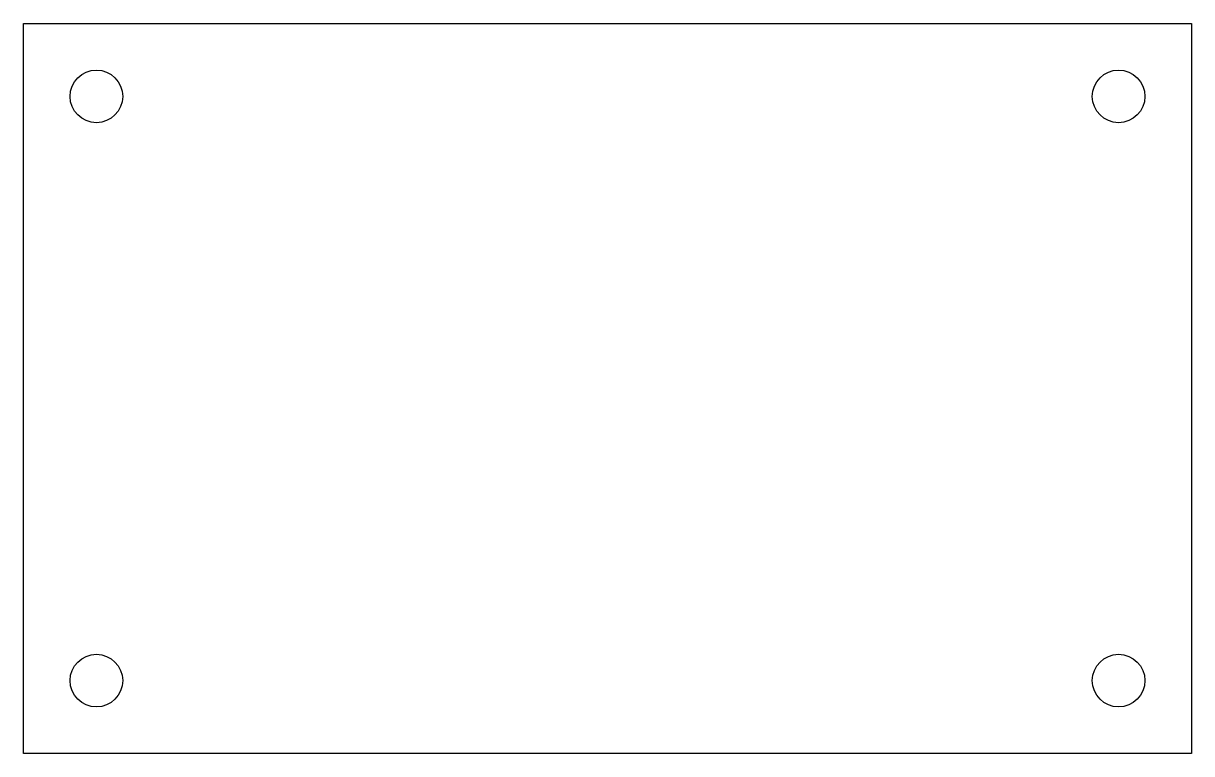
# Paper-space layout 'Layout1' of a CAD drawing. Header units: millimetres. Extents: x 0 to 257, y 17 to 178.
# The model-space entities are those that its viewports show. They can reach past a viewport. Long polylines and large blocks are cut down to what shows.
import ezdxf

# ---------------------------------------------------------------- set-up
doc = ezdxf.new("R2010")
doc.units = ezdxf.units.MM
doc.header["$LTSCALE"] = 10
doc.layers.add('BOLTS', color=6, linetype='Continuous')
doc.layers.add('MEMBERS', color=5, linetype='Continuous')

msp = doc.modelspace()

# ---------------------------------------------------------------- linework, layer by layer
at = {"layer": 'BOLTS', "color": 4, "linetype": 'Continuous'}
for centre in [(25, 100), (375, 100), (25, -100), (375, -100)]:
    msp.add_circle(centre, 9, dxfattribs=at)
at = {"layer": 'MEMBERS', "color": 3, "linetype": 'Continuous'}
for p, q in [((0, -125), (0, 125)), ((0, 125), (400, 125)), ((400, 125), (400, -125)), ((400, -125), (0, -125))]:
    msp.add_line(p, q, dxfattribs=at)

psp = doc.layouts.get("Layout1")

# ---------------------------------------------------------------- viewports
at = {"layer": '0'}
psp.add_viewport(center=(128.5, 97.5), size=(257, 160.625), view_center_point=(200, 0), view_height=250, dxfattribs=at)

doc.saveas('drawing.dxf')
